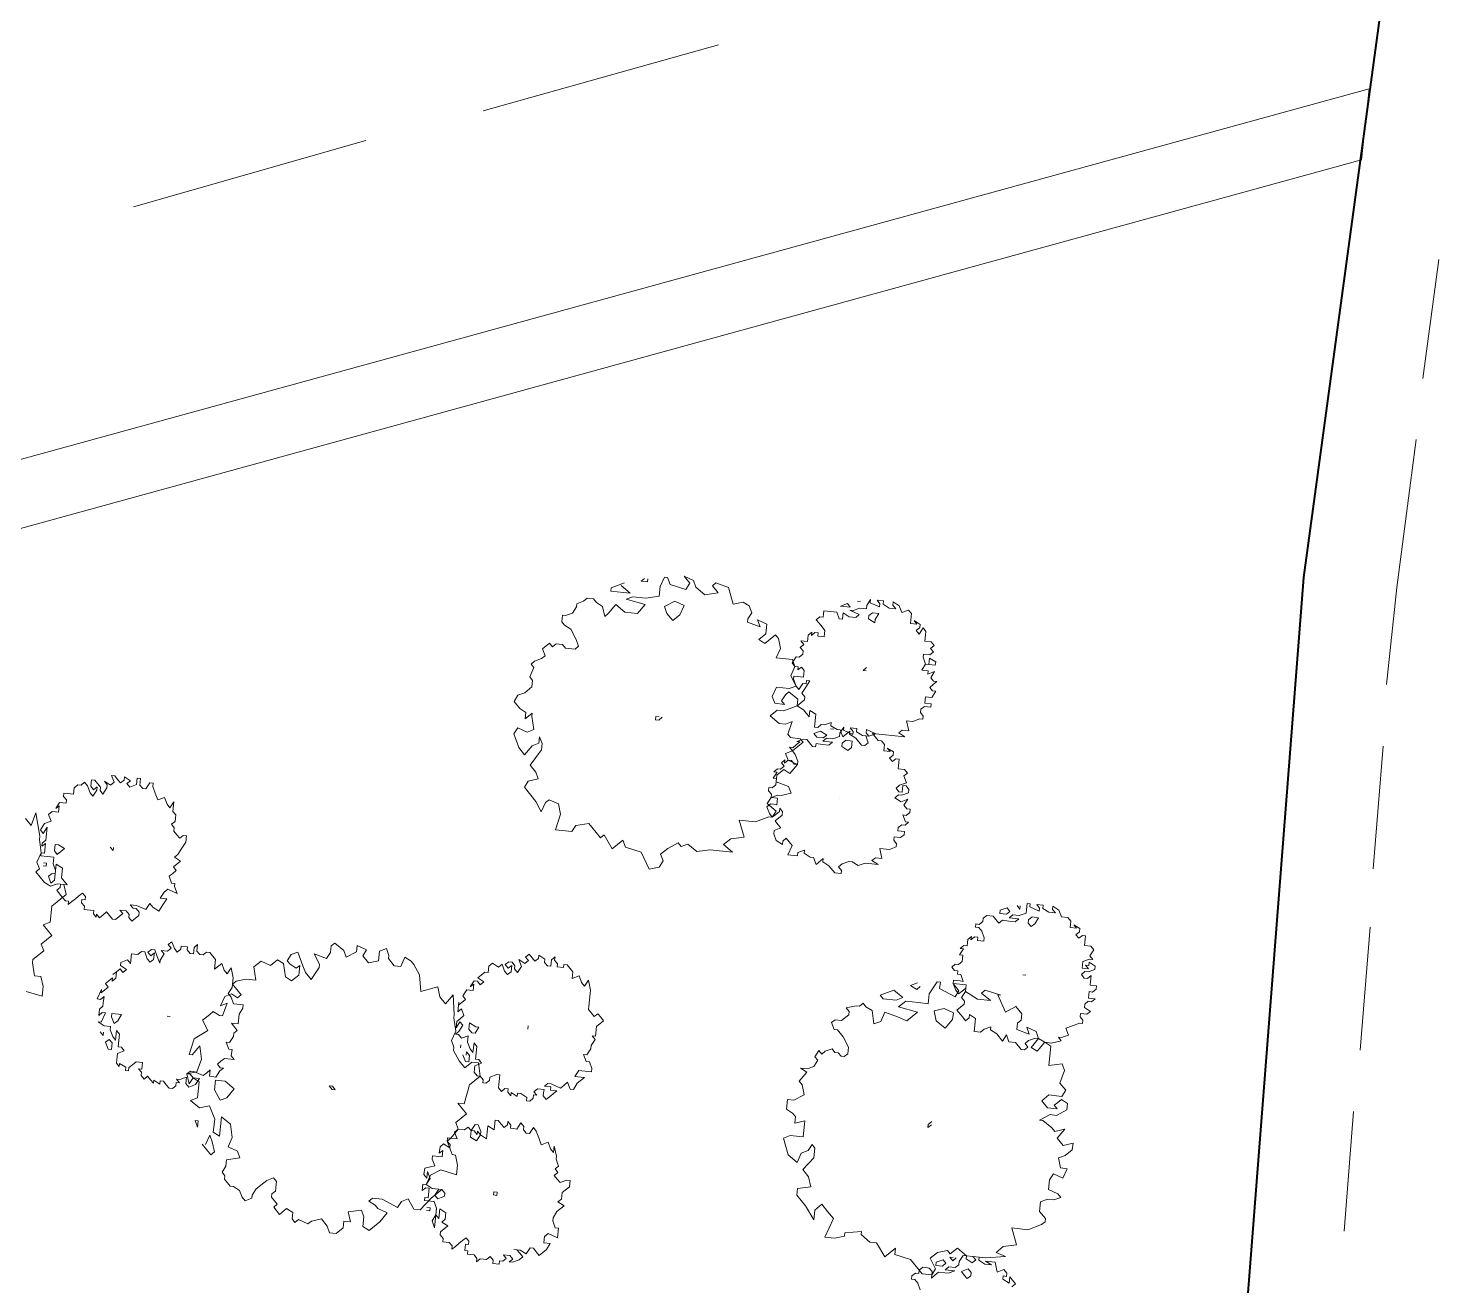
# Model space of a CAD drawing. Header units: metres. Extents: x -977055 to 805873, y -1033982 to 242021.
# Drawn here: x 2798.18 to 2821.39, y 1083.47 to 1104.08 of the extents above; entities that cross this region are included whole.
import ezdxf

# ---------------------------------------------------------------- set-up
doc = ezdxf.new("R2010")
doc.units = ezdxf.units.M
for name, color, linetype in [('PDF_0', 7, 'Continuous'), ('PDF_acera', 7, 'Continuous'), ('PDF_linea de centro', 7, 'Continuous'), ('PDF_PLANTAS', 7, 'Continuous'), ('PDF_Poligono Ceres', 7, 'Continuous')]:
    doc.layers.add(name, color=color, linetype=linetype)

# ---------------------------------------------------------------- blocks, each defined once
blk = doc.blocks.new('CALLE')
at = {"layer": 'PDF_0', "lineweight": 9}
for points in [[(66.001824, -308.290752), (64.054368, -308.248416), (62.784288, -308.248416)], [(57.195936, -308.41776), (55.629504, -308.460096)], [(59.609088, -308.375424), (58.00032, -308.41776)], [(61.979904, -308.290752), (60.371136, -308.333088)], [(68.37264, -308.333088), (66.806208, -308.290752)]]:
    blk.add_lwpolyline(points, dxfattribs=at)
at = {"layer": 'PDF_acera', "lineweight": 9}
blk.add_lwpolyline([(70.48944, -307.190016), (56.645568, -272.051136), (70.48944, -307.190016), (69.558048, -307.190016), (55.841184, -272.389824), (69.558048, -307.190016)], dxfattribs=at)
at = {"layer": 'PDF_linea de centro', "lineweight": 9}
for points in [[(67.229568, -291.314016), (68.414976, -294.2352)], [(68.965344, -295.71696), (70.150752, -298.68048)]]:
    blk.add_lwpolyline(points, dxfattribs=at)
at = {"layer": 'PDF_PLANTAS', "lineweight": 9}
for points in [[(56.899584, -291.017664), (56.857248, -291.229344), (56.984256, -291.229344), (57.111264, -291.187008), (57.111264, -291.102336), (57.280608, -291.06), (57.322944, -291.06), (57.449952, -291.187008), (57.534624, -291.144672), (57.661632, -291.27168), (57.78864, -291.144672), (57.830976, -291.229344), (58.042656, -291.229344), (58.212, -291.398688), (58.339008, -291.356352), (58.339008, -291.27168), (58.296672, -291.187008), (58.339008, -291.102336), (58.466016, -290.975328), (58.508352, -291.017664), (58.593024, -290.975328), (58.720032, -291.017664), (58.889376, -290.975328), (58.931712, -290.975328), (59.228064, -290.890656), (59.05872, -290.84832), (59.143392, -290.763648)], [(58.550688, -291.06), (58.550688, -291.102336), (58.593024, -291.102336), (58.593024, -291.06)], [(58.889376, -291.90672), (58.84704, -291.949056), (58.889376, -291.949056)], [(56.476224, -292.033728), (56.433888, -292.076064), (56.476224, -292.076064)], [(56.772576, -292.880448), (56.772576, -292.922784)], [(55.163808, -293.515488), (55.0368, -293.642496), (55.079136, -293.684832), (55.206144, -293.642496), (55.290816, -293.60016), (55.163808, -293.557824)], [(54.61344, -296.521344), (54.61344, -296.56368), (54.655776, -296.56368), (54.655776, -296.521344)], [(56.687904, -296.77536), (56.603232, -296.817696), (56.603232, -296.860032), (56.687904, -296.860032), (56.73024, -296.817696), (56.687904, -296.817696)], [(56.814912, -296.733024), (56.772576, -296.733024), (56.814912, -296.733024)], [(55.88352, -297.62208), (55.88352, -297.62208)], [(57.1536, -297.579744), (57.111264, -297.579744), (57.1536, -297.579744)], [(63.038304, -298.214784), (62.953632, -298.04544), (62.911296, -298.04544), (62.911296, -298.214784), (62.911296, -298.299456), (62.995968, -298.172448)], [(63.122976, -298.4688), (63.08064, -298.426464), (63.08064, -298.511136), (63.122976, -298.511136)], [(61.344864, -298.849824), (61.344864, -298.807488), (61.302528, -298.807488), (61.302528, -298.849824), (61.344864, -298.89216)], [(61.429536, -301.135968), (61.429536, -301.093632), (61.429536, -301.135968)], [(60.54048, -301.305312), (60.54048, -301.305312)], [(62.276256, -301.474656), (62.23392, -301.43232), (62.23392, -301.474656)], [(63.122976, -301.305312), (63.122976, -301.262976), (63.122976, -301.305312)], [(58.254336, -302.575392), (58.212, -302.49072), (58.169664, -302.575392), (58.212, -302.617728)], [(62.191584, -302.406048), (62.191584, -302.406048)], [(54.444096, -304.226496), (54.486432, -304.268832), (54.528768, -304.226496), (54.571104, -304.18416), (54.486432, -304.18416), (54.528768, -304.099488), (54.571104, -304.099488), (54.571104, -304.141824), (54.61344, -304.141824), (54.655776, -304.099488), (54.61344, -304.014816), (54.740448, -303.97248), (54.740448, -303.887808), (54.740448, -303.845472), (54.698112, -303.930144), (54.698112, -303.845472), (54.740448, -303.7608), (54.782784, -303.7608), (54.782784, -303.676128), (54.740448, -303.718464), (54.698112, -303.676128), (54.740448, -303.591456), (54.782784, -303.591456), (54.782784, -303.54912), (54.698112, -303.506784), (54.655776, -303.506784), (54.61344, -303.464448), (54.61344, -303.379776), (54.571104, -303.33744), (54.571104, -303.464448), (54.528768, -303.379776), (54.528768, -303.33744), (54.528768, -303.252768), (54.486432, -303.210432), (54.444096, -303.168096), (54.528768, -303.168096), (54.571104, -303.12576), (54.571104, -303.083424), (54.571104, -303.041088), (54.528768, -302.998752), (54.486432, -302.998752), (54.486432, -302.956416), (54.444096, -302.91408), (54.40176, -302.91408), (54.40176, -302.956416), (54.359424, -302.998752), (54.274752, -303.041088)], [(56.476224, -302.956416), (56.433888, -302.91408), (56.391552, -302.91408), (56.433888, -302.956416)], [(54.740448, -303.422112), (54.740448, -303.379776), (54.698112, -303.422112), (54.740448, -303.464448)], [(59.397408, -303.803136), (59.355072, -303.803136), (59.397408, -303.7608)], [(58.508352, -303.97248), (58.508352, -303.930144), (58.508352, -303.97248)], [(58.127328, -304.861536), (58.127328, -304.861536)]]:
    blk.add_lwpolyline(points, dxfattribs=at)
for points in [[(59.778432, -292.203072), (59.820768, -292.203072), (59.820768, -292.160736), (59.736096, -292.160736), (59.69376, -292.076064), (59.736096, -292.033728), (59.778432, -292.076064), (59.820768, -291.991392), (59.778432, -291.991392), (59.736096, -291.949056), (59.778432, -291.90672), (59.820768, -291.864384), (59.820768, -291.822048), (59.736096, -291.864384), (59.69376, -291.822048), (59.736096, -291.737376), (59.69376, -291.779712), (59.651424, -291.779712), (59.566752, -291.737376), (59.609088, -291.69504), (59.651424, -291.69504), (59.736096, -291.610368), (59.736096, -291.568032), (59.651424, -291.568032), (59.609088, -291.610368), (59.651424, -291.652704), (59.609088, -291.652704), (59.524416, -291.610368), (59.566752, -291.568032), (59.651424, -291.525696), (59.69376, -291.48336), (59.651424, -291.441024), (59.651424, -291.398688), (59.609088, -291.356352), (59.524416, -291.356352), (59.524416, -291.314016), (59.524416, -291.229344), (59.48208, -291.229344), (59.439744, -291.27168), (59.397408, -291.27168), (59.397408, -291.229344), (59.397408, -291.187008), (59.312736, -291.144672), (59.355072, -291.187008), (59.2704, -291.187008), (59.2704, -291.144672), (59.2704, -291.102336), (59.228064, -291.06), (59.143392, -291.102336), (59.101056, -291.017664), (59.016384, -290.975328), (58.974048, -291.017664), (59.05872, -291.06), (58.974048, -291.06), (58.889376, -291.06), (58.84704, -291.017664), (58.804704, -291.017664), (58.84704, -291.06), (58.720032, -291.06), (58.720032, -291.017664), (58.677696, -291.017664), (58.677696, -291.102336), (58.677696, -291.187008), (58.593024, -291.187008), (58.508352, -291.229344), (58.466016, -291.229344), (58.593024, -291.229344), (58.550688, -291.314016), (58.466016, -291.314016), (58.42368, -291.314016), (58.381344, -291.356352), (58.339008, -291.398688), (58.339008, -291.314016), (58.296672, -291.314016), (58.254336, -291.27168), (58.212, -291.314016), (58.169664, -291.356352), (58.127328, -291.398688), (58.127328, -291.441024), (58.084992, -291.441024), (58.127328, -291.48336), (58.169664, -291.525696), (58.212, -291.568032), (58.254336, -291.610368), (58.212, -291.652704), (58.169664, -291.652704), (58.169664, -291.610368), (58.127328, -291.610368), (58.084992, -291.652704), (58.042656, -291.652704), (58.042656, -291.69504), (58.042656, -291.737376), (58.042656, -291.779712), (58.00032, -291.779712), (57.957984, -291.822048), (58.00032, -291.822048), (57.957984, -291.864384), (58.00032, -291.90672), (58.042656, -291.949056), (58.00032, -291.991392), (57.957984, -292.033728), (57.957984, -292.076064), (58.00032, -292.1184), (58.042656, -292.160736), (58.084992, -292.1184), (58.084992, -292.203072), (58.042656, -292.245408), (58.00032, -292.245408), (57.957984, -292.287744), (58.042656, -292.372416), (58.084992, -292.372416), (58.127328, -292.33008), (58.127328, -292.287744), (58.169664, -292.245408), (58.169664, -292.287744), (58.169664, -292.33008), (58.127328, -292.457088), (58.212, -292.499424), (58.169664, -292.54176), (58.127328, -292.626432), (58.212, -292.668768), (58.296672, -292.711104), (58.296672, -292.668768), (58.296672, -292.626432), (58.381344, -292.668768), (58.42368, -292.711104), (58.381344, -292.838112), (58.466016, -292.795776), (58.508352, -292.795776), (58.508352, -292.75344), (58.593024, -292.711104), (58.63536, -292.75344), (58.677696, -292.795776), (58.720032, -292.75344), (58.804704, -292.838112), (58.84704, -292.75344), (58.889376, -292.795776), (58.974048, -292.838112), (59.05872, -292.880448), (59.143392, -292.880448), (59.143392, -292.838112), (59.101056, -292.795776), (59.143392, -292.75344), (59.185728, -292.711104), (59.228064, -292.711104), (59.2704, -292.668768), (59.312736, -292.711104), (59.397408, -292.711104), (59.439744, -292.668768), (59.566752, -292.668768), (59.48208, -292.626432), (59.524416, -292.584096), (59.609088, -292.54176), (59.566752, -292.457088), (59.651424, -292.414752), (59.736096, -292.372416), (59.778432, -292.372416), (59.778432, -292.33008), (59.69376, -292.287744), (59.69376, -292.245408), (59.736096, -292.203072)], [(58.42368, -291.144672), (58.339008, -291.187008), (58.381344, -291.229344), (58.466016, -291.229344), (58.466016, -291.187008)], [(58.84704, -291.187008), (58.762368, -291.187008), (58.720032, -291.229344), (58.762368, -291.27168), (58.804704, -291.314016), (58.84704, -291.229344)], [(57.703968, -293.1768), (57.746304, -293.1768), (57.703968, -293.134464), (57.619296, -293.134464), (57.619296, -293.092128), (57.661632, -293.049792), (57.703968, -293.049792), (57.703968, -292.96512), (57.661632, -292.96512), (57.619296, -292.922784), (57.661632, -292.880448), (57.746304, -292.838112), (57.703968, -292.795776), (57.661632, -292.838112), (57.619296, -292.795776), (57.619296, -292.711104), (57.57696, -292.75344), (57.492288, -292.711104), (57.449952, -292.711104), (57.534624, -292.668768), (57.619296, -292.626432), (57.619296, -292.584096), (57.57696, -292.54176), (57.534624, -292.584096), (57.57696, -292.626432), (57.492288, -292.626432), (57.449952, -292.584096), (57.492288, -292.54176), (57.57696, -292.499424), (57.57696, -292.457088), (57.534624, -292.414752), (57.534624, -292.372416), (57.534624, -292.33008), (57.407616, -292.33008), (57.449952, -292.287744), (57.407616, -292.203072), (57.36528, -292.203072), (57.322944, -292.287744), (57.280608, -292.245408), (57.322944, -292.203072), (57.280608, -292.160736), (57.238272, -292.1184), (57.280608, -292.160736), (57.195936, -292.160736), (57.1536, -292.1184), (57.195936, -292.1184), (57.1536, -292.076064), (57.111264, -292.033728), (57.068928, -292.076064), (56.984256, -291.991392), (57.026592, -291.991392), (56.899584, -291.949056), (56.899584, -291.991392), (56.94192, -292.033728), (56.857248, -292.033728), (56.814912, -292.033728), (56.772576, -291.991392), (56.687904, -291.991392), (56.73024, -292.033728), (56.73024, -292.076064), (56.603232, -292.033728), (56.603232, -291.991392), (56.560896, -292.076064), (56.560896, -292.160736), (56.51856, -292.160736), (56.433888, -292.203072), (56.391552, -292.245408), (56.51856, -292.245408), (56.476224, -292.287744), (56.391552, -292.287744), (56.30688, -292.287744), (56.30688, -292.33008), (56.264544, -292.372416), (56.222208, -292.287744), (56.179872, -292.287744), (56.137536, -292.287744), (56.0952, -292.287744), (56.052864, -292.33008), (56.0952, -292.33008), (56.052864, -292.414752), (56.010528, -292.414752), (56.010528, -292.457088), (56.052864, -292.457088), (56.0952, -292.499424), (56.137536, -292.54176), (56.137536, -292.584096), (56.137536, -292.626432), (56.0952, -292.626432), (56.052864, -292.626432), (56.052864, -292.584096), (56.010528, -292.626432), (55.968192, -292.626432), (55.925856, -292.668768), (55.968192, -292.711104), (55.925856, -292.75344), (55.88352, -292.795776), (55.925856, -292.795776), (55.88352, -292.880448), (55.925856, -292.880448), (55.925856, -292.922784), (55.88352, -292.96512), (55.841184, -293.007456), (55.841184, -293.049792), (55.88352, -293.092128), (55.925856, -293.092128), (55.925856, -293.134464), (55.968192, -293.092128), (55.968192, -293.134464), (56.010528, -293.219136), (55.968192, -293.219136), (55.925856, -293.219136), (55.88352, -293.261472), (55.925856, -293.346144), (56.010528, -293.38848), (56.010528, -293.303808), (56.052864, -293.261472), (56.052864, -293.219136), (56.0952, -293.261472), (56.0952, -293.303808), (56.052864, -293.430816), (56.0952, -293.473152), (56.137536, -293.515488), (56.052864, -293.515488), (56.052864, -293.60016), (56.137536, -293.642496), (56.179872, -293.684832), (56.179872, -293.642496), (56.222208, -293.60016), (56.264544, -293.642496), (56.30688, -293.684832), (56.30688, -293.81184), (56.349216, -293.769504), (56.433888, -293.769504), (56.433888, -293.727168), (56.51856, -293.684832), (56.51856, -293.727168), (56.603232, -293.769504), (56.645568, -293.769504), (56.687904, -293.81184), (56.772576, -293.727168), (56.772576, -293.81184), (56.899584, -293.81184), (56.984256, -293.854176), (57.026592, -293.854176), (57.026592, -293.81184), (57.026592, -293.769504), (57.026592, -293.727168), (57.111264, -293.684832), (57.1536, -293.642496), (57.238272, -293.684832), (57.322944, -293.684832), (57.36528, -293.684832), (57.492288, -293.642496), (57.407616, -293.60016), (57.449952, -293.557824), (57.534624, -293.515488), (57.449952, -293.430816), (57.57696, -293.430816), (57.661632, -293.346144), (57.661632, -293.303808), (57.619296, -293.261472), (57.619296, -293.219136), (57.661632, -293.1768)], [(56.349216, -292.1184), (56.264544, -292.160736), (56.264544, -292.203072), (56.349216, -292.203072), (56.391552, -292.160736)], [(56.73024, -292.160736), (56.687904, -292.160736), (56.603232, -292.203072), (56.645568, -292.245408), (56.73024, -292.287744), (56.73024, -292.245408)], [(57.873312, -295.674624), (57.957984, -295.632288), (57.915648, -295.547616), (57.78864, -295.547616), (57.746304, -295.420608), (57.830976, -295.335936), (57.915648, -295.378272), (57.957984, -295.251264), (57.873312, -295.251264), (57.78864, -295.124256), (57.873312, -295.08192), (57.957984, -294.954912), (57.915648, -294.912576), (57.830976, -294.912576), (57.746304, -294.87024), (57.78864, -294.700896), (57.661632, -294.785568), (57.619296, -294.785568), (57.449952, -294.700896), (57.534624, -294.616224), (57.619296, -294.573888), (57.78864, -294.489216), (57.746304, -294.404544), (57.661632, -294.362208), (57.619296, -294.404544), (57.57696, -294.489216), (57.619296, -294.531552), (57.492288, -294.531552), (57.407616, -294.44688), (57.449952, -294.362208), (57.619296, -294.319872), (57.661632, -294.2352), (57.57696, -294.150528), (57.619296, -294.02352), (57.534624, -293.938848), (57.36528, -293.981184), (57.36528, -293.854176), (57.322944, -293.727168), (57.280608, -293.684832), (57.1536, -293.81184), (57.111264, -293.769504), (57.1536, -293.684832), (57.111264, -293.60016), (56.984256, -293.557824), (57.026592, -293.642496), (56.857248, -293.60016), (56.857248, -293.557824), (56.899584, -293.473152), (56.857248, -293.430816), (56.772576, -293.346144), (56.645568, -293.430816), (56.51856, -293.261472), (56.30688, -293.219136), (56.30688, -293.261472), (56.433888, -293.346144), (56.264544, -293.38848), (56.0952, -293.346144), (56.052864, -293.219136), (55.925856, -293.261472), (56.010528, -293.303808), (55.968192, -293.38848), (55.756512, -293.38848), (55.714176, -293.303808), (55.629504, -293.430816), (55.67184, -293.557824), (55.502496, -293.642496), (55.333152, -293.642496), (55.290816, -293.727168), (55.544832, -293.727168), (55.46016, -293.854176), (55.290816, -293.896512), (55.163808, -293.854176), (55.121472, -293.981184), (55.0368, -294.02352), (54.994464, -293.854176), (54.909792, -293.854176), (54.82512, -293.81184), (54.782784, -293.854176), (54.740448, -293.854176), (54.655776, -293.938848), (54.655776, -293.981184), (54.61344, -294.065856), (54.528768, -294.108192), (54.486432, -294.150528), (54.528768, -294.2352), (54.571104, -294.2352), (54.655776, -294.277536), (54.782784, -294.404544), (54.82512, -294.489216), (54.782784, -294.531552), (54.740448, -294.531552), (54.655776, -294.531552), (54.61344, -294.489216), (54.571104, -294.489216), (54.528768, -294.531552), (54.486432, -294.573888), (54.444096, -294.531552), (54.359424, -294.616224), (54.444096, -294.700896), (54.40176, -294.785568), (54.317088, -294.785568), (54.274752, -294.827904), (54.317088, -294.87024), (54.274752, -294.997248), (54.317088, -295.039584), (54.359424, -295.166592), (54.274752, -295.251264), (54.19008, -295.2936), (54.19008, -295.378272), (54.274752, -295.462944), (54.359424, -295.462944), (54.359424, -295.547616), (54.486432, -295.50528), (54.528768, -295.674624), (54.444096, -295.71696), (54.317088, -295.71696), (54.274752, -295.801632), (54.40176, -295.92864), (54.528768, -296.013312), (54.571104, -295.886304), (54.61344, -295.843968), (54.655776, -295.759296), (54.698112, -295.801632), (54.698112, -295.92864), (54.61344, -296.14032), (54.698112, -296.182656), (54.740448, -296.267328), (54.61344, -296.352), (54.61344, -296.436672), (54.782784, -296.56368), (54.909792, -296.690688), (54.909792, -296.56368), (54.952128, -296.479008), (55.079136, -296.521344), (55.163808, -296.648352), (55.121472, -296.860032), (55.24848, -296.860032), (55.375488, -296.817696), (55.375488, -296.77536), (55.544832, -296.690688), (55.587168, -296.733024), (55.714176, -296.817696), (55.798848, -296.77536), (55.925856, -296.902368), (56.052864, -296.77536), (56.052864, -296.860032), (56.30688, -296.902368), (56.433888, -297.029376), (56.603232, -296.98704), (56.603232, -296.902368), (56.51856, -296.817696), (56.603232, -296.733024), (56.73024, -296.648352), (56.772576, -296.648352), (56.857248, -296.606016), (56.984256, -296.648352), (57.1536, -296.606016), (57.195936, -296.606016), (57.449952, -296.56368), (57.322944, -296.479008), (57.407616, -296.394336), (57.534624, -296.352), (57.449952, -296.14032), (57.661632, -296.097984), (57.78864, -296.013312), (57.830976, -295.970976), (57.873312, -295.886304), (57.746304, -295.843968), (57.746304, -295.759296), (57.830976, -295.674624)], [(55.46016, -293.38848), (55.375488, -293.430816), (55.46016, -293.430816)], [(56.010528, -293.60016), (55.88352, -293.60016), (55.756512, -293.684832), (55.798848, -293.769504), (55.925856, -293.854176), (56.010528, -293.727168)], [(56.0952, -295.08192), (56.052864, -295.124256), (56.052864, -295.166592), (56.0952, -295.124256)], [(55.841184, -297.664416), (55.88352, -297.62208), (55.798848, -297.579744), (55.798848, -297.537408), (55.798848, -297.495072), (55.841184, -297.495072), (55.88352, -297.452736), (55.841184, -297.452736), (55.798848, -297.4104), (55.841184, -297.368064), (55.88352, -297.325728), (55.88352, -297.283392), (55.798848, -297.283392), (55.756512, -297.283392), (55.798848, -297.19872), (55.756512, -297.19872), (55.714176, -297.19872), (55.629504, -297.19872), (55.67184, -297.114048), (55.714176, -297.114048), (55.798848, -297.071712), (55.798848, -297.029376), (55.714176, -296.98704), (55.714176, -297.029376), (55.67184, -297.071712), (55.714176, -297.071712), (55.67184, -297.114048), (55.587168, -297.071712), (55.629504, -296.98704), (55.714176, -296.98704), (55.756512, -296.944704), (55.714176, -296.902368), (55.714176, -296.817696), (55.67184, -296.77536), (55.587168, -296.817696), (55.587168, -296.733024), (55.587168, -296.690688), (55.544832, -296.690688), (55.502496, -296.733024), (55.46016, -296.733024), (55.502496, -296.648352), (55.46016, -296.606016), (55.375488, -296.606016), (55.417824, -296.648352), (55.333152, -296.648352), (55.333152, -296.606016), (55.333152, -296.56368), (55.333152, -296.521344), (55.290816, -296.521344), (55.206144, -296.56368), (55.163808, -296.436672), (55.079136, -296.436672), (55.0368, -296.479008), (55.121472, -296.479008), (55.0368, -296.521344), (54.952128, -296.479008), (54.952128, -296.436672), (54.867456, -296.436672), (54.909792, -296.479008), (54.909792, -296.521344), (54.782784, -296.521344), (54.782784, -296.479008), (54.740448, -296.479008), (54.740448, -296.56368), (54.740448, -296.606016), (54.655776, -296.648352), (54.571104, -296.648352), (54.528768, -296.690688), (54.655776, -296.690688), (54.61344, -296.77536), (54.528768, -296.77536), (54.486432, -296.733024), (54.444096, -296.817696), (54.40176, -296.77536), (54.359424, -296.733024), (54.317088, -296.733024), (54.274752, -296.77536), (54.232416, -296.77536), (54.232416, -296.817696), (54.232416, -296.860032), (54.19008, -296.902368), (54.147744, -296.902368), (54.19008, -296.944704), (54.232416, -296.98704), (54.274752, -297.029376), (54.317088, -297.071712), (54.274752, -297.114048), (54.232416, -297.114048), (54.232416, -297.071712), (54.19008, -297.071712), (54.147744, -297.071712), (54.147744, -297.114048), (54.105408, -297.114048), (54.105408, -297.156384), (54.105408, -297.19872), (54.063072, -297.241056), (54.020736, -297.241056), (54.063072, -297.283392), (54.063072, -297.325728), (54.063072, -297.368064), (54.105408, -297.4104), (54.063072, -297.452736), (54.020736, -297.452736), (54.020736, -297.537408), (54.063072, -297.537408), (54.063072, -297.579744), (54.105408, -297.62208), (54.147744, -297.579744), (54.147744, -297.664416), (54.105408, -297.706752), (54.063072, -297.664416), (54.063072, -297.706752), (54.105408, -297.791424), (54.147744, -297.83376), (54.19008, -297.791424), (54.232416, -297.749088), (54.232416, -297.706752), (54.232416, -297.791424), (54.19008, -297.876096), (54.274752, -297.918432), (54.274752, -297.960768), (54.232416, -298.003104), (54.19008, -298.04544), (54.274752, -298.130112), (54.359424, -298.172448), (54.359424, -298.087776), (54.40176, -298.087776), (54.444096, -298.087776), (54.486432, -298.130112), (54.444096, -298.25712), (54.528768, -298.25712), (54.571104, -298.25712), (54.571104, -298.214784), (54.655776, -298.172448), (54.698112, -298.172448), (54.782784, -298.214784), (54.867456, -298.299456), (54.909792, -298.214784), (54.952128, -298.25712), (55.0368, -298.25712), (55.121472, -298.341792), (55.206144, -298.341792), (55.206144, -298.299456), (55.163808, -298.214784), (55.206144, -298.172448), (55.24848, -298.130112), (55.290816, -298.172448), (55.333152, -298.130112), (55.375488, -298.172448), (55.46016, -298.130112), (55.502496, -298.130112), (55.629504, -298.087776), (55.544832, -298.087776), (55.587168, -298.04544), (55.67184, -298.003104), (55.629504, -297.918432), (55.714176, -297.876096), (55.798848, -297.83376), (55.841184, -297.791424), (55.756512, -297.749088), (55.756512, -297.706752), (55.798848, -297.664416)], [(54.486432, -296.606016), (54.40176, -296.648352), (54.444096, -296.648352), (54.528768, -296.648352), (54.571104, -296.648352)], [(54.909792, -296.648352), (54.82512, -296.606016), (54.782784, -296.648352), (54.82512, -296.733024), (54.867456, -296.733024), (54.909792, -296.690688)], [(58.042656, -297.83376), (58.084992, -297.83376), (58.042656, -297.791424), (57.957984, -297.791424), (57.957984, -297.749088), (58.00032, -297.706752), (58.042656, -297.706752), (58.084992, -297.62208), (58.042656, -297.62208), (58.00032, -297.579744), (58.042656, -297.537408), (58.084992, -297.495072), (58.042656, -297.452736), (58.00032, -297.495072), (57.957984, -297.452736), (58.00032, -297.368064), (57.915648, -297.4104), (57.830976, -297.368064), (57.873312, -297.325728), (57.915648, -297.325728), (57.957984, -297.283392), (57.957984, -297.241056), (57.915648, -297.19872), (57.873312, -297.241056), (57.915648, -297.283392), (57.830976, -297.283392), (57.78864, -297.241056), (57.830976, -297.19872), (57.915648, -297.156384), (57.873312, -297.114048), (57.915648, -297.029376), (57.873312, -296.98704), (57.78864, -296.98704), (57.78864, -296.944704), (57.746304, -296.902368), (57.703968, -296.860032), (57.661632, -296.944704), (57.619296, -296.902368), (57.661632, -296.860032), (57.661632, -296.817696), (57.57696, -296.77536), (57.619296, -296.817696), (57.534624, -296.817696), (57.534624, -296.77536), (57.534624, -296.733024), (57.449952, -296.690688), (57.407616, -296.733024), (57.322944, -296.648352), (57.36528, -296.648352), (57.238272, -296.648352), (57.280608, -296.690688), (57.195936, -296.733024), (57.1536, -296.690688), (57.111264, -296.648352), (57.026592, -296.648352), (57.111264, -296.690688), (57.068928, -296.733024), (56.984256, -296.690688), (56.94192, -296.648352), (56.94192, -296.690688), (56.899584, -296.733024), (56.94192, -296.817696), (56.857248, -296.817696), (56.772576, -296.860032), (56.73024, -296.902368), (56.857248, -296.902368), (56.814912, -296.944704), (56.73024, -296.944704), (56.645568, -296.944704), (56.645568, -296.98704), (56.603232, -297.029376), (56.560896, -296.944704), (56.51856, -296.944704), (56.476224, -296.944704), (56.433888, -296.98704), (56.433888, -297.029376), (56.391552, -297.071712), (56.349216, -297.071712), (56.349216, -297.114048), (56.391552, -297.156384), (56.433888, -297.156384), (56.476224, -297.241056), (56.476224, -297.283392), (56.433888, -297.283392), (56.391552, -297.283392), (56.349216, -297.283392), (56.30688, -297.283392), (56.264544, -297.325728), (56.30688, -297.368064), (56.30688, -297.4104), (56.264544, -297.4104), (56.222208, -297.452736), (56.264544, -297.452736), (56.222208, -297.537408), (56.264544, -297.537408), (56.264544, -297.579744), (56.222208, -297.664416), (56.179872, -297.664416), (56.179872, -297.706752), (56.222208, -297.749088), (56.264544, -297.749088), (56.264544, -297.791424), (56.30688, -297.749088), (56.349216, -297.791424), (56.349216, -297.876096), (56.30688, -297.876096), (56.264544, -297.876096), (56.222208, -297.918432), (56.30688, -298.003104), (56.349216, -298.04544), (56.349216, -297.960768), (56.391552, -297.960768), (56.391552, -297.876096), (56.433888, -297.918432), (56.433888, -297.960768), (56.391552, -298.087776), (56.433888, -298.130112), (56.476224, -298.172448), (56.391552, -298.214784), (56.391552, -298.25712), (56.476224, -298.299456), (56.560896, -298.384128), (56.560896, -298.299456), (56.560896, -298.25712), (56.645568, -298.299456), (56.645568, -298.341792), (56.645568, -298.4688), (56.687904, -298.4688), (56.772576, -298.426464), (56.772576, -298.384128), (56.857248, -298.341792), (56.857248, -298.384128), (56.94192, -298.426464), (56.984256, -298.426464), (57.068928, -298.4688), (57.111264, -298.426464), (57.111264, -298.4688), (57.238272, -298.4688), (57.322944, -298.553472), (57.36528, -298.511136), (57.407616, -298.4688), (57.36528, -298.426464), (57.407616, -298.384128), (57.449952, -298.341792), (57.492288, -298.341792), (57.57696, -298.341792), (57.661632, -298.341792), (57.703968, -298.341792), (57.830976, -298.299456), (57.746304, -298.25712), (57.78864, -298.214784), (57.873312, -298.172448), (57.830976, -298.087776), (57.915648, -298.087776), (58.00032, -298.003104), (58.00032, -297.960768), (57.957984, -297.960768), (57.957984, -297.876096), (58.00032, -297.876096)], [(57.111264, -296.817696), (57.026592, -296.817696), (56.984256, -296.860032), (56.984256, -296.902368), (57.068928, -296.944704), (57.068928, -296.902368)], [(60.498144, -300.543264), (60.54048, -300.670272), (60.625152, -300.627936), (60.667488, -300.458592), (60.75216, -300.458592), (60.836832, -300.543264), (60.794496, -300.627936), (60.921504, -300.712608), (60.96384, -300.5856), (61.048512, -300.543264), (61.090848, -300.627936), (61.217856, -300.754944), (61.260192, -300.712608), (61.260192, -300.5856), (61.302528, -300.543264), (61.471872, -300.5856), (61.429536, -300.500928), (61.429536, -300.416256), (61.514208, -300.289248), (61.59888, -300.37392), (61.59888, -300.458592), (61.683552, -300.627936), (61.768224, -300.627936), (61.852896, -300.500928), (61.81056, -300.458592), (61.725888, -300.416256), (61.683552, -300.458592), (61.683552, -300.331584), (61.768224, -300.289248), (61.895232, -300.331584), (61.895232, -300.500928), (61.937568, -300.5856), (62.064576, -300.500928), (62.191584, -300.543264), (62.276256, -300.500928), (62.276256, -300.289248), (62.403264, -300.331584), (62.530272, -300.289248), (62.572608, -300.246912), (62.4456, -300.119904), (62.487936, -300.035232), (62.572608, -300.119904), (62.699616, -300.119904), (62.741952, -299.992896), (62.65728, -300.035232), (62.699616, -299.865888), (62.741952, -299.865888), (62.826624, -299.908224), (62.911296, -299.865888), (62.953632, -299.781216), (62.911296, -299.654208), (63.122976, -299.569536), (63.165312, -299.400192), (63.122976, -299.357856), (63.038304, -299.442528), (62.995968, -299.273184), (63.08064, -299.146176), (63.165312, -299.10384), (63.207648, -298.976832), (63.122976, -299.061504), (63.038304, -299.019168), (63.08064, -298.807488), (63.165312, -298.765152), (63.165312, -298.722816), (63.038304, -298.68048), (62.911296, -298.68048), (62.86896, -298.511136), (62.86896, -298.341792), (62.826624, -298.25712), (62.784288, -298.511136), (62.65728, -298.426464), (62.65728, -298.25712), (62.741952, -298.130112), (62.614944, -298.04544), (62.572608, -298.003104), (62.699616, -297.960768), (62.741952, -297.876096), (62.784288, -297.83376), (62.784288, -297.749088), (62.741952, -297.706752), (62.699616, -297.62208), (62.65728, -297.62208), (62.572608, -297.579744), (62.530272, -297.495072), (62.530272, -297.452736), (62.4456, -297.452736), (62.403264, -297.495072), (62.360928, -297.579744), (62.23392, -297.664416), (62.149248, -297.706752), (62.106912, -297.664416), (62.106912, -297.579744), (62.106912, -297.537408), (62.149248, -297.495072), (62.149248, -297.452736), (62.149248, -297.4104), (62.106912, -297.368064), (62.149248, -297.325728), (62.064576, -297.241056), (61.979904, -297.283392), (61.937568, -297.241056), (61.895232, -297.156384), (61.852896, -297.114048), (61.81056, -297.156384), (61.683552, -297.114048), (61.641216, -297.156384), (61.556544, -297.156384), (61.471872, -297.071712), (61.429536, -296.98704), (61.344864, -296.944704), (61.260192, -297.029376), (61.217856, -297.114048), (61.133184, -297.114048), (61.217856, -297.19872), (61.17552, -297.19872), (61.006176, -297.241056), (60.96384, -297.156384), (61.006176, -297.029376), (60.921504, -296.98704), (60.75216, -297.071712), (60.667488, -297.156384), (60.794496, -297.241056), (60.836832, -297.325728), (60.921504, -297.325728), (60.836832, -297.368064), (60.75216, -297.368064), (60.54048, -297.241056), (60.455808, -297.325728), (60.371136, -297.368064), (60.3288, -297.241056), (60.244128, -297.19872), (60.074784, -297.368064), (59.947776, -297.452736), (60.074784, -297.495072), (60.11712, -297.537408), (60.074784, -297.664416), (59.947776, -297.706752), (59.736096, -297.664416), (59.736096, -297.749088), (59.736096, -297.876096), (59.820768, -297.918432), (59.863104, -298.087776), (59.820768, -298.130112), (59.69376, -298.25712), (59.736096, -298.299456), (59.566752, -298.426464), (59.69376, -298.553472), (59.609088, -298.595808), (59.566752, -298.807488), (59.355072, -298.934496), (59.397408, -299.061504), (59.48208, -299.10384), (59.566752, -299.061504), (59.651424, -299.146176), (59.736096, -299.273184), (59.69376, -299.31552), (59.736096, -299.400192), (59.651424, -299.5272), (59.69376, -299.696544), (59.69376, -299.73888), (59.69376, -299.992896), (59.778432, -299.865888), (59.863104, -299.95056), (59.90544, -300.119904), (60.11712, -300.035232), (60.11712, -300.246912), (60.201792, -300.416256), (60.201792, -300.458592), (60.286464, -300.500928), (60.371136, -300.37392), (60.455808, -300.416256), (60.498144, -300.500928)], [(54.952128, -297.368064), (54.909792, -297.368064), (54.909792, -297.4104), (54.952128, -297.4104)], [(62.826624, -299.019168), (62.86896, -298.89216), (62.784288, -298.765152), (62.699616, -298.807488), (62.614944, -298.89216), (62.699616, -298.976832)], [(60.11712, -302.152032), (60.159456, -302.194368), (60.201792, -302.194368), (60.201792, -302.109696), (60.244128, -302.109696), (60.286464, -302.152032), (60.286464, -302.194368), (60.3288, -302.236704), (60.3288, -302.194368), (60.413472, -302.152032), (60.413472, -302.194368), (60.455808, -302.236704), (60.498144, -302.236704), (60.498144, -302.194368), (60.54048, -302.152032), (60.625152, -302.194368), (60.582816, -302.109696), (60.625152, -302.025024), (60.667488, -302.06736), (60.667488, -302.109696), (60.709824, -302.194368), (60.75216, -302.194368), (60.794496, -302.152032), (60.794496, -302.109696), (60.75216, -302.109696), (60.709824, -302.109696), (60.709824, -302.06736), (60.75216, -302.025024), (60.794496, -302.06736), (60.836832, -302.152032), (60.921504, -302.109696), (60.96384, -302.152032), (61.006176, -302.109696), (61.006176, -302.025024), (61.090848, -302.025024), (61.133184, -302.025024), (61.133184, -301.982688), (61.090848, -301.940352), (61.133184, -301.898016), (61.17552, -301.940352), (61.217856, -301.940352), (61.260192, -301.85568), (61.217856, -301.898016), (61.217856, -301.813344), (61.260192, -301.813344), (61.302528, -301.813344), (61.344864, -301.771008), (61.344864, -301.728672), (61.429536, -301.644), (61.429536, -301.686336), (61.471872, -301.559328), (61.429536, -301.559328), (61.3872, -301.601664), (61.3872, -301.516992), (61.429536, -301.43232), (61.471872, -301.43232), (61.471872, -301.347648), (61.429536, -301.389984), (61.3872, -301.389984), (61.429536, -301.262976), (61.471872, -301.262976), (61.3872, -301.22064), (61.344864, -301.22064), (61.302528, -301.135968), (61.302528, -301.051296), (61.260192, -301.00896), (61.260192, -301.135968), (61.217856, -301.093632), (61.217856, -301.00896), (61.217856, -300.924288), (61.17552, -300.924288), (61.17552, -300.881952), (61.217856, -300.839616), (61.260192, -300.79728), (61.260192, -300.754944), (61.217856, -300.670272), (61.217856, -300.712608), (61.17552, -300.670272), (61.133184, -300.627936), (61.133184, -300.5856), (61.090848, -300.627936), (61.048512, -300.670272), (60.96384, -300.712608), (60.921504, -300.712608), (60.921504, -300.670272), (60.96384, -300.627936), (60.96384, -300.5856), (60.921504, -300.543264), (60.96384, -300.543264), (60.921504, -300.500928), (60.879168, -300.543264), (60.836832, -300.500928), (60.836832, -300.458592), (60.794496, -300.416256), (60.794496, -300.458592), (60.709824, -300.416256), (60.709824, -300.458592), (60.625152, -300.458592), (60.582816, -300.416256), (60.582816, -300.37392), (60.54048, -300.37392), (60.498144, -300.416256), (60.455808, -300.416256), (60.455808, -300.500928), (60.371136, -300.500928), (60.371136, -300.458592), (60.371136, -300.416256), (60.3288, -300.37392), (60.244128, -300.416256), (60.201792, -300.458592), (60.244128, -300.500928), (60.286464, -300.543264), (60.3288, -300.543264), (60.286464, -300.5856), (60.244128, -300.5856), (60.159456, -300.500928), (60.11712, -300.543264), (60.074784, -300.5856), (60.032448, -300.500928), (59.990112, -300.500928), (59.90544, -300.543264), (59.863104, -300.627936), (59.90544, -300.627936), (59.947776, -300.670272), (59.90544, -300.712608), (59.863104, -300.754944), (59.736096, -300.712608), (59.736096, -300.754944), (59.736096, -300.839616), (59.778432, -300.839616), (59.820768, -300.924288), (59.778432, -300.924288), (59.736096, -301.00896), (59.736096, -301.051296), (59.651424, -301.093632), (59.736096, -301.178304), (59.69376, -301.178304), (59.651424, -301.262976), (59.566752, -301.347648), (59.566752, -301.43232), (59.609088, -301.43232), (59.651424, -301.389984), (59.69376, -301.43232), (59.736096, -301.516992), (59.736096, -301.559328), (59.69376, -301.644), (59.736096, -301.728672), (59.736096, -301.771008), (59.736096, -301.898016), (59.778432, -301.813344), (59.820768, -301.85568), (59.820768, -301.940352), (59.947776, -301.898016), (59.947776, -302.025024), (59.990112, -302.109696), (60.032448, -302.109696), (60.074784, -302.06736), (60.11712, -302.06736), (60.11712, -302.109696)], [(61.429536, -301.22064), (61.344864, -301.262976), (61.429536, -301.347648), (61.3872, -301.347648), (61.344864, -301.43232), (61.260192, -301.516992), (61.260192, -301.559328), (61.302528, -301.601664), (61.3872, -301.559328), (61.3872, -301.601664), (61.429536, -301.686336), (61.429536, -301.728672), (61.429536, -301.813344), (61.429536, -301.898016), (61.429536, -302.06736), (61.471872, -301.982688), (61.514208, -302.025024), (61.514208, -302.109696), (61.641216, -302.06736), (61.641216, -302.152032), (61.683552, -302.236704), (61.683552, -302.27904), (61.725888, -302.27904), (61.768224, -302.236704), (61.81056, -302.236704), (61.852896, -302.27904), (61.852896, -302.321376), (61.852896, -302.363712), (61.895232, -302.363712), (61.895232, -302.27904), (61.979904, -302.27904), (61.979904, -302.321376), (61.979904, -302.363712), (62.064576, -302.406048), (62.064576, -302.363712), (62.106912, -302.321376), (62.149248, -302.363712), (62.191584, -302.406048), (62.191584, -302.363712), (62.23392, -302.321376), (62.318592, -302.363712), (62.276256, -302.27904), (62.318592, -302.27904), (62.318592, -302.194368), (62.403264, -302.236704), (62.403264, -302.27904), (62.403264, -302.363712), (62.4456, -302.363712), (62.487936, -302.27904), (62.4456, -302.27904), (62.403264, -302.27904), (62.403264, -302.236704), (62.487936, -302.194368), (62.530272, -302.194368), (62.530272, -302.27904), (62.572608, -302.321376), (62.614944, -302.27904), (62.65728, -302.321376), (62.699616, -302.27904), (62.699616, -302.194368), (62.784288, -302.194368), (62.826624, -302.194368), (62.86896, -302.152032), (62.784288, -302.109696), (62.826624, -302.06736), (62.86896, -302.109696), (62.911296, -302.109696), (62.953632, -302.025024), (62.911296, -302.06736), (62.911296, -301.982688), (62.953632, -301.982688), (62.995968, -301.982688), (63.038304, -301.982688), (63.08064, -301.940352), (63.038304, -301.85568), (63.122976, -301.813344), (63.165312, -301.728672), (63.122976, -301.728672), (63.08064, -301.771008), (63.08064, -301.686336), (63.122976, -301.601664), (63.165312, -301.601664), (63.165312, -301.516992), (63.122976, -301.559328), (63.08064, -301.559328), (63.122976, -301.43232), (63.165312, -301.43232), (63.08064, -301.389984), (63.038304, -301.389984), (63.038304, -301.305312), (62.995968, -301.22064), (62.995968, -301.178304), (62.953632, -301.305312), (62.911296, -301.262976), (62.911296, -301.178304), (62.953632, -301.093632), (62.86896, -301.093632), (62.86896, -301.051296), (62.953632, -301.00896), (62.953632, -300.966624), (62.953632, -300.924288), (62.953632, -300.881952), (62.953632, -300.839616), (62.911296, -300.839616), (62.86896, -300.839616), (62.86896, -300.79728), (62.826624, -300.754944), (62.784288, -300.79728), (62.741952, -300.839616), (62.699616, -300.881952), (62.65728, -300.881952), (62.614944, -300.881952), (62.614944, -300.839616), (62.614944, -300.79728), (62.65728, -300.79728), (62.65728, -300.754944), (62.614944, -300.712608), (62.65728, -300.712608), (62.614944, -300.670272), (62.572608, -300.670272), (62.530272, -300.670272), (62.530272, -300.627936), (62.530272, -300.5856), (62.487936, -300.627936), (62.4456, -300.5856), (62.403264, -300.627936), (62.360928, -300.627936), (62.318592, -300.5856), (62.318592, -300.543264), (62.23392, -300.500928), (62.191584, -300.543264), (62.191584, -300.5856), (62.149248, -300.5856), (62.191584, -300.627936), (62.149248, -300.670272), (62.064576, -300.670272), (62.064576, -300.627936), (62.064576, -300.543264), (62.02224, -300.543264), (61.937568, -300.5856), (61.895232, -300.627936), (61.979904, -300.670272), (61.979904, -300.712608), (62.02224, -300.712608), (62.02224, -300.754944), (61.937568, -300.712608), (61.852896, -300.670272), (61.81056, -300.712608), (61.768224, -300.712608), (61.725888, -300.670272), (61.683552, -300.627936), (61.641216, -300.712608), (61.556544, -300.79728), (61.59888, -300.79728), (61.641216, -300.79728), (61.59888, -300.881952), (61.556544, -300.881952), (61.429536, -300.881952), (61.429536, -300.924288), (61.471872, -300.966624), (61.471872, -301.00896), (61.514208, -301.093632), (61.471872, -301.093632), (61.429536, -301.178304)], [(61.3872, -300.966624), (61.344864, -300.881952), (61.302528, -300.924288), (61.302528, -301.00896), (61.344864, -301.051296)], [(55.629504, -304.649856), (55.67184, -304.734528), (55.714176, -304.692192), (55.756512, -304.565184), (55.88352, -304.565184), (55.968192, -304.60752), (55.925856, -304.734528), (56.052864, -304.776864), (56.052864, -304.692192), (56.179872, -304.649856), (56.222208, -304.734528), (56.30688, -304.8192), (56.391552, -304.8192), (56.349216, -304.692192), (56.433888, -304.60752), (56.560896, -304.692192), (56.51856, -304.565184), (56.560896, -304.522848), (56.645568, -304.39584), (56.645568, -304.353504), (56.73024, -304.480512), (56.73024, -304.565184), (56.814912, -304.692192), (56.899584, -304.692192), (56.94192, -304.60752), (56.899584, -304.565184), (56.857248, -304.522848), (56.814912, -304.565184), (56.814912, -304.438176), (56.899584, -304.353504), (56.984256, -304.438176), (56.984256, -304.60752), (57.068928, -304.649856), (57.1536, -304.565184), (57.322944, -304.60752), (57.407616, -304.565184), (57.36528, -304.39584), (57.492288, -304.39584), (57.619296, -304.39584), (57.661632, -304.311168), (57.534624, -304.226496), (57.57696, -304.141824), (57.703968, -304.226496), (57.78864, -304.18416), (57.830976, -304.057152), (57.746304, -304.099488), (57.78864, -303.930144), (57.873312, -303.930144), (57.915648, -303.97248), (58.00032, -303.97248), (58.084992, -303.887808), (58.00032, -303.7608), (58.212, -303.633792), (58.212, -303.676128), (58.254336, -303.464448), (58.212, -303.422112), (58.127328, -303.54912), (58.127328, -303.379776), (58.212, -303.210432), (58.296672, -303.210432), (58.296672, -303.041088), (58.212, -303.12576), (58.127328, -303.083424), (58.212, -302.871744), (58.296672, -302.871744), (58.296672, -302.829408), (58.127328, -302.744736), (58.00032, -302.744736), (58.00032, -302.617728), (58.00032, -302.448384), (57.915648, -302.363712), (57.873312, -302.617728), (57.746304, -302.49072), (57.78864, -302.363712), (57.830976, -302.194368), (57.703968, -302.152032), (57.661632, -302.06736), (57.830976, -302.025024), (57.873312, -301.940352), (57.915648, -301.898016), (57.873312, -301.85568), (57.873312, -301.813344), (57.830976, -301.686336), (57.78864, -301.728672), (57.746304, -301.728672), (57.661632, -301.644), (57.661632, -301.559328), (57.619296, -301.516992), (57.534624, -301.559328), (57.534624, -301.601664), (57.449952, -301.686336), (57.322944, -301.771008), (57.238272, -301.771008), (57.195936, -301.728672), (57.195936, -301.686336), (57.238272, -301.644), (57.238272, -301.601664), (57.280608, -301.559328), (57.238272, -301.474656), (57.195936, -301.43232), (57.238272, -301.389984), (57.1536, -301.347648), (57.111264, -301.389984), (57.026592, -301.347648), (56.984256, -301.262976), (56.984256, -301.178304), (56.94192, -301.262976), (56.814912, -301.178304), (56.772576, -301.22064), (56.645568, -301.262976), (56.560896, -301.135968), (56.560896, -301.051296), (56.433888, -301.051296), (56.391552, -301.135968), (56.349216, -301.178304), (56.264544, -301.178304), (56.30688, -301.305312), (56.264544, -301.305312), (56.0952, -301.305312), (56.0952, -301.22064), (56.0952, -301.135968), (56.052864, -301.051296), (55.841184, -301.135968), (55.756512, -301.262976), (55.88352, -301.305312), (55.925856, -301.389984), (56.010528, -301.43232), (55.968192, -301.474656), (55.841184, -301.474656), (55.67184, -301.347648), (55.587168, -301.43232), (55.46016, -301.474656), (55.417824, -301.305312), (55.333152, -301.305312), (55.206144, -301.43232), (55.0368, -301.559328), (55.163808, -301.559328), (55.24848, -301.644), (55.163808, -301.728672), (55.079136, -301.813344), (54.82512, -301.728672), (54.82512, -301.85568), (54.867456, -301.982688), (54.909792, -301.982688), (54.952128, -302.194368), (54.909792, -302.194368), (54.82512, -302.321376), (54.82512, -302.406048), (54.655776, -302.533056), (54.782784, -302.660064), (54.698112, -302.660064), (54.655776, -302.871744), (54.486432, -303.041088), (54.486432, -303.168096), (54.571104, -303.210432), (54.698112, -303.12576), (54.782784, -303.210432), (54.82512, -303.33744), (54.782784, -303.379776), (54.867456, -303.464448), (54.782784, -303.591456), (54.782784, -303.7608), (54.782784, -303.845472), (54.82512, -304.099488), (54.867456, -303.97248), (54.952128, -304.057152), (54.994464, -304.226496), (55.206144, -304.141824), (55.206144, -304.353504), (55.290816, -304.522848), (55.333152, -304.565184), (55.375488, -304.565184), (55.46016, -304.480512), (55.587168, -304.480512), (55.629504, -304.565184)], [(63.08064, -301.135968), (63.038304, -301.051296), (63.038304, -301.135968), (63.038304, -301.178304)], [(61.302528, -301.389984), (61.302528, -301.305312), (61.260192, -301.262976), (61.217856, -301.262976), (61.17552, -301.347648), (61.217856, -301.389984)], [(62.995968, -301.559328), (62.995968, -301.474656), (62.953632, -301.43232), (62.911296, -301.43232), (62.86896, -301.516992), (62.911296, -301.516992)], [(58.127328, -302.27904), (58.042656, -302.109696), (58.00032, -302.152032), (58.00032, -302.321376), (58.042656, -302.406048)], [(57.915648, -303.083424), (57.957984, -302.956416), (57.915648, -302.829408), (57.78864, -302.871744), (57.703968, -302.998752), (57.830976, -303.083424)], [(58.084992, -304.8192), (58.127328, -304.861536), (58.169664, -304.776864), (58.212, -304.776864), (58.254336, -304.8192), (58.254336, -304.861536), (58.296672, -304.903872), (58.296672, -304.8192), (58.381344, -304.8192), (58.381344, -304.861536), (58.42368, -304.903872), (58.466016, -304.903872), (58.466016, -304.8192), (58.508352, -304.8192), (58.593024, -304.8192), (58.550688, -304.776864), (58.550688, -304.734528), (58.593024, -304.692192), (58.63536, -304.734528), (58.63536, -304.776864), (58.677696, -304.861536), (58.720032, -304.861536), (58.762368, -304.776864), (58.720032, -304.776864), (58.720032, -304.734528), (58.677696, -304.776864), (58.677696, -304.692192), (58.720032, -304.692192), (58.762368, -304.692192), (58.804704, -304.776864), (58.804704, -304.8192), (58.84704, -304.776864), (58.931712, -304.8192), (58.974048, -304.776864), (58.974048, -304.692192), (59.05872, -304.692192), (59.101056, -304.692192), (59.101056, -304.649856), (59.05872, -304.60752), (59.101056, -304.565184), (59.143392, -304.60752), (59.185728, -304.60752), (59.228064, -304.522848), (59.185728, -304.565184), (59.185728, -304.480512), (59.228064, -304.480512), (59.2704, -304.480512), (59.312736, -304.438176), (59.312736, -304.353504), (59.397408, -304.311168), (59.439744, -304.226496), (59.397408, -304.226496), (59.355072, -304.268832), (59.355072, -304.18416), (59.397408, -304.099488), (59.439744, -304.099488), (59.439744, -304.014816), (59.397408, -304.057152), (59.355072, -304.057152), (59.397408, -303.930144), (59.439744, -303.930144), (59.439744, -303.887808), (59.355072, -303.887808), (59.312736, -303.887808), (59.2704, -303.803136), (59.2704, -303.718464), (59.228064, -303.676128), (59.228064, -303.803136), (59.185728, -303.7608), (59.185728, -303.676128), (59.185728, -303.591456), (59.143392, -303.54912), (59.185728, -303.506784), (59.228064, -303.464448), (59.228064, -303.422112), (59.228064, -303.379776), (59.185728, -303.33744), (59.143392, -303.33744), (59.101056, -303.295104), (59.101056, -303.252768), (59.05872, -303.252768), (59.05872, -303.295104), (59.016384, -303.33744), (58.931712, -303.379776), (58.889376, -303.379776), (58.889376, -303.33744), (58.889376, -303.295104), (58.931712, -303.295104), (58.931712, -303.252768), (58.889376, -303.210432), (58.931712, -303.210432), (58.889376, -303.168096), (58.84704, -303.168096), (58.804704, -303.168096), (58.804704, -303.12576), (58.762368, -303.083424), (58.762368, -303.12576), (58.677696, -303.083424), (58.677696, -303.12576), (58.593024, -303.12576), (58.550688, -303.083424), (58.550688, -303.041088), (58.508352, -302.998752), (58.466016, -303.041088), (58.466016, -303.083424), (58.42368, -303.083424), (58.42368, -303.12576), (58.339008, -303.168096), (58.339008, -303.12576), (58.339008, -303.041088), (58.296672, -303.041088), (58.212, -303.083424), (58.169664, -303.12576), (58.212, -303.168096), (58.254336, -303.210432), (58.296672, -303.210432), (58.254336, -303.210432), (58.212, -303.210432), (58.127328, -303.168096), (58.084992, -303.210432), (58.042656, -303.210432), (58.00032, -303.168096), (57.957984, -303.12576), (57.873312, -303.210432), (57.830976, -303.252768), (57.873312, -303.295104), (57.915648, -303.295104), (57.873312, -303.379776), (57.830976, -303.379776), (57.703968, -303.379776), (57.703968, -303.422112), (57.703968, -303.464448), (57.746304, -303.506784), (57.78864, -303.591456), (57.746304, -303.591456), (57.703968, -303.676128), (57.619296, -303.7608), (57.703968, -303.803136), (57.619296, -303.845472), (57.619296, -303.930144), (57.534624, -304.014816), (57.534624, -304.057152), (57.57696, -304.099488), (57.619296, -304.057152), (57.661632, -304.099488), (57.703968, -304.18416), (57.703968, -304.226496), (57.661632, -304.311168), (57.661632, -304.39584), (57.703968, -304.522848), (57.746304, -304.480512), (57.746304, -304.522848), (57.78864, -304.60752), (57.873312, -304.565184), (57.915648, -304.649856), (57.957984, -304.734528), (57.957984, -304.776864), (58.00032, -304.776864), (58.042656, -304.734528), (58.084992, -304.734528), (58.084992, -304.776864)], [(54.698112, -303.295104), (54.655776, -303.210432), (54.61344, -303.210432), (54.61344, -303.295104), (54.655776, -303.33744)], [(54.571104, -303.676128), (54.61344, -303.633792), (54.571104, -303.54912), (54.528768, -303.591456), (54.486432, -303.633792), (54.528768, -303.676128)], [(59.355072, -303.633792), (59.312736, -303.54912), (59.2704, -303.54912), (59.2704, -303.633792), (59.312736, -303.676128)], [(59.2704, -304.057152), (59.2704, -303.97248), (59.228064, -303.930144), (59.185728, -303.930144), (59.143392, -303.97248), (59.185728, -304.014816)]]:
    blk.add_lwpolyline(points, close=True, dxfattribs=at)
at = {"layer": 'PDF_Poligono Ceres', "lineweight": 40}
blk.add_lwpolyline([(51.141888, -203.00112), (54.655776, -216.252288), (55.163808, -217.099008), (59.2704, -221.374944), (63.546336, -227.174976), (65.705472, -232.890336), (67.52592, -236.996928), (69.177024, -241.52688), (73.198944, -250.62912), (76.247136, -256.34448), (80.819424, -263.837952), (86.534784, -276.369408), (88.69392, -282.719808), (91.318752, -290.551968), (93.1392, -295.843968), (95.806368, -307.401696), (80.692416, -307.486368), (64.054368, -307.020672), (43.987104, -307.613376), (32.048352, -308.20608), (0.21168, -306.30096)], dxfattribs=at)

msp = doc.modelspace()

# ---------------------------------------------------------------- block references
at = {"xscale": 1.255773352820658, "yscale": 1.255773352820658, "zscale": 1.255773352820658, "rotation": 83.85573648860341}
msp.add_blockref('CALLE', (2427.15058, 1056.36283, 1015.371), dxfattribs=at)

doc.saveas('drawing.dxf')
